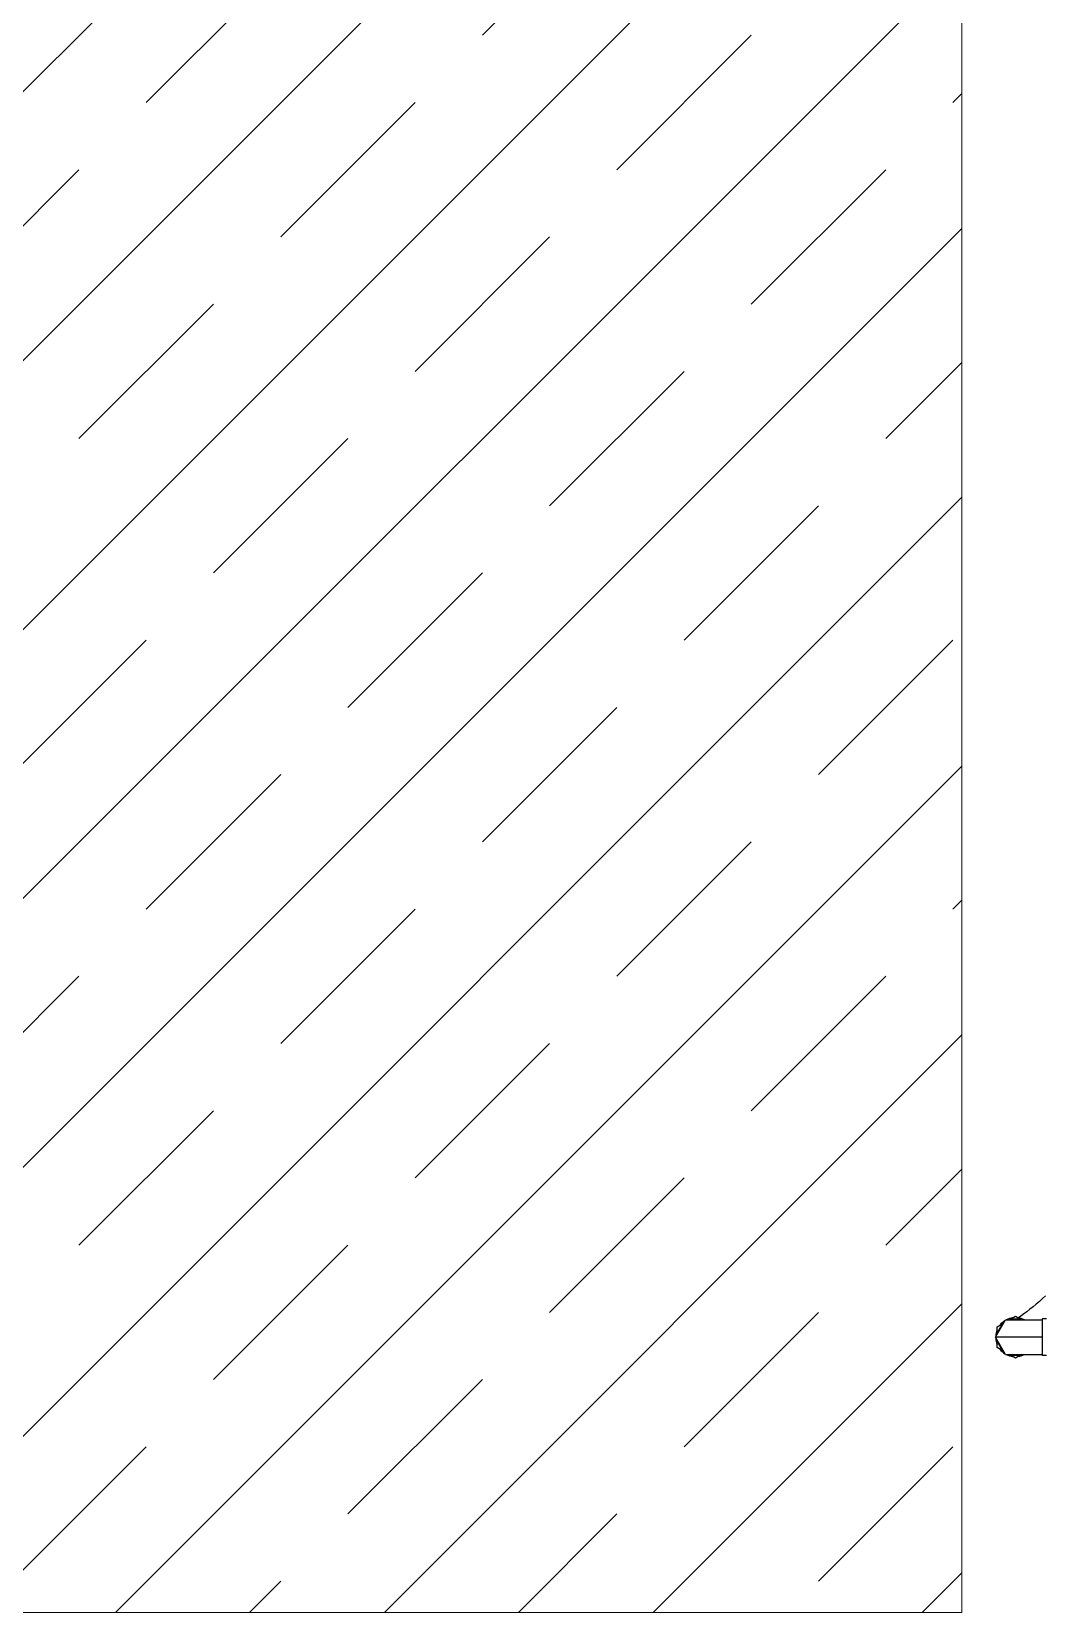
# Model space of a CAD drawing. Extents: x -18489 to 195597, y -1599 to 112111.
# Drawn here: x -16602.7 to -16496.1, y 8106.3 to 8272.6 of the extents above; entities that cross this region are included whole.
import ezdxf

# ---------------------------------------------------------------- set-up
doc = ezdxf.new("R2010")
doc.units = 0
doc.header["$LTSCALE"] = 100
doc.layers.add('188K-SM-03-F10-MECH-EQ-Y2257103$0$Micron CUP L10 CDA EQU$0$M-EQPM-AD', color=5, linetype='Continuous')

# ---------------------------------------------------------------- blocks, each defined once
blk = doc.blocks.new('188K-SM-03-F10-MECH-EQ-Y2257103$0$Micron CUP L10 CDA EQU$0$XCM7Q30CDA-200K$0$xCUP-L40-M03-HVAC-EQ$0$xCUP-L40-M03-HVAC-EQ$0$XCUP-L40-HVAC-EQ$0$C700')
for p, q in [((881.2, -15.8), (885.8, -15.8)), ((885.8, -54.1), (885.8, -15.8)), ((907.5, -16.7), (914, -13)), ((914, -13), (920.4, -16.7)), ((924.5, -16.7), (885.8, -16.7)), ((924.5, -16.7), (935, -34.9)), ((926.5, -20.2), (933, -24)), ((933, -24), (933, -31.4)), ((885.8, -34.9), (935, -34.9)), ((935, -34.9), (924.5, -53.2)), ((933, -45.9), (926.5, -49.7)), ((933, -38.5), (933, -45.9)), ((881.2, -54.1), (885.8, -54.1)), ((924.5, -53.2), (885.8, -53.2)), ((914, -56.9), (907.5, -53.2)), ((920.4, -53.2), (914, -56.9))]:
    blk.add_line(p, q)
blk.add_lwpolyline([(882.2, -78.5), (885.4, -75.5), (888.7, -72.6), (892, -69.7), (895.4, -66.9), (898.7, -64.3), (902, -61.7), (905.1, -59.3), (908.1, -57.1), (910.8, -55.3)])
for radius, start, end in [(20.6, 97.8564, 117.4383), (19, 73.4536, 106.5464), (20.6, 62.5617, 82.1436), (20.6, 37.8528, 57.4382), (19, 13.4536, 46.5464), (20.6, 2.5639, 22.1444), (20.6, 302.5618, 322.1472), (19, 313.4536, 346.5464), (20.6, 337.8556, 357.4361), (20.6, 242.5617, 262.1436), (19, 253.4536, 286.5464), (20.6, 277.8564, 297.4383)]:
    blk.add_arc((914, -34.9), radius, start, end)
blk = doc.blocks.new('188K-SM-03-F10-MECH-EQ-Y2257103')
at = {"layer": '188K-SM-03-F10-MECH-EQ-Y2257103$0$Micron CUP L10 CDA EQU$0$M-EQPM-AD', "lineweight": 0, "ltscale": 0.1}
h = blk.add_hatch(dxfattribs=at)
h.set_pattern_fill('JIS_STN_1E', color=256, scale=20)
h.set_pattern_definition([(45, (5506.516, 706.187), (-14.142136, 14.142136), []), (45, (5520.616, 706.187), (-14.142136, 14.142136), [20, -10])])
h.paths.add_polyline_path([(-16634.81, 8106.33), (-16504.81, 8106.33), (-16504.81, 8386.33), (-16634.81, 8386.33)])
blk.add_lwpolyline([(-16634.81, 8106.33), (-16504.81, 8106.33), (-16504.81, 8386.33), (-16634.81, 8386.33)], close=True, dxfattribs=at)
at = {"layer": '188K-SM-03-F10-MECH-EQ-Y2257103$0$Micron CUP L10 CDA EQU$0$M-EQPM-AD', "lineweight": 0, "ltscale": 0.1, "xscale": 0.1, "yscale": 0.1, "zscale": 0.1, "rotation": 179.9999999999998}
blk.add_blockref('188K-SM-03-F10-MECH-EQ-Y2257103$0$Micron CUP L10 CDA EQU$0$XCM7Q30CDA-200K$0$xCUP-L40-M03-HVAC-EQ$0$xCUP-L40-M03-HVAC-EQ$0$XCUP-L40-HVAC-EQ$0$C700', (-16407.79, 8131.79), dxfattribs=at)

msp = doc.modelspace()

# ---------------------------------------------------------------- block references
msp.add_blockref('188K-SM-03-F10-MECH-EQ-Y2257103', (0, 0))

doc.saveas('drawing.dxf')
